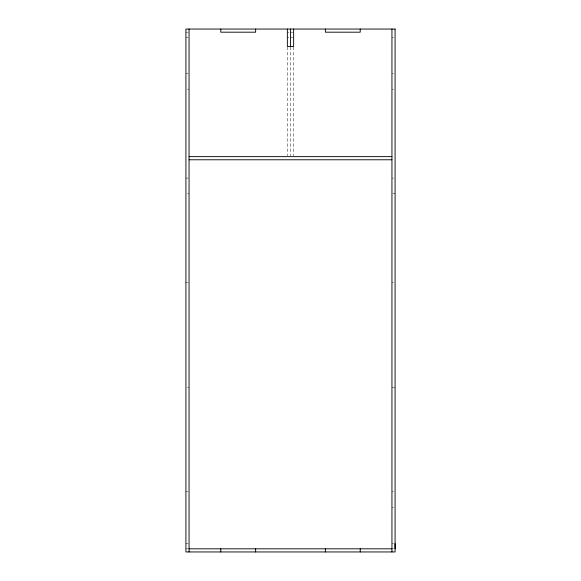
<?xml version="1.0" encoding="UTF-8"?>
<svg xmlns="http://www.w3.org/2000/svg" width="581" height="581" viewBox="0 0 581 581"><rect width="100%" height="100%" fill="white"/><g stroke="black" fill="none" stroke-linecap="round" stroke-linejoin="round"><path stroke-width="0.44" stroke-dasharray="2.9 2.18" d="M185.92 32.187L188.273 32.187M287.363 32.187L288.931 32.187M290.5 32.187L292.853 32.187M185.92 37.416L188.273 37.416M287.363 37.416L288.931 37.416M290.5 37.416L292.853 37.416M391.943 37.416L393.511 37.416M185.92 73.496L188.273 73.496M391.943 73.496L393.511 73.496M187.489 89.183L189.057 89.183M391.943 89.183L393.511 89.183M185.92 178.076L188.273 178.076M391.943 178.076L393.511 178.076M187.489 193.763L189.057 193.763M392.727 193.763L395.08 193.763M185.92 282.656L188.273 282.656M391.943 282.656L393.511 282.656M187.489 387.237L189.057 387.237M391.943 387.237L395.08 387.237M185.92 491.817L188.273 491.817M391.943 491.817L393.511 491.817M391.943 507.503L393.511 507.503M185.92 543.584L188.273 543.584M391.943 543.584L393.511 543.584M185.92 548.813L188.273 548.813M391.943 548.813L393.511 548.813M293.637 47.148L293.637 155.737M290.5 47.148L290.5 155.737M287.363 47.148L287.363 155.737"/><path stroke-width="0.87" d="M395.08 548.813L395.08 543.584M189.057 156.638L391.943 156.638M189.057 159.775L391.943 159.775M189.057 548.813L391.943 548.813M391.943 29.05L391.943 551.95M360.22 29.05L360.22 32.187L325.36 32.187L325.36 29.05M360.22 548.813L360.22 551.95M325.36 548.813L325.36 551.95M293.637 29.05L293.637 46.48L287.363 46.48L287.363 29.05M290.5 29.05L290.5 46.48M255.64 29.05L255.64 32.187L220.78 32.187L220.78 29.05M255.64 548.813L255.64 551.95M220.78 548.813L220.78 551.95M189.057 29.05L189.057 551.95M395.08 29.05L185.92 29.05L185.92 551.95L395.08 551.95L395.08 29.05"/></g></svg>
